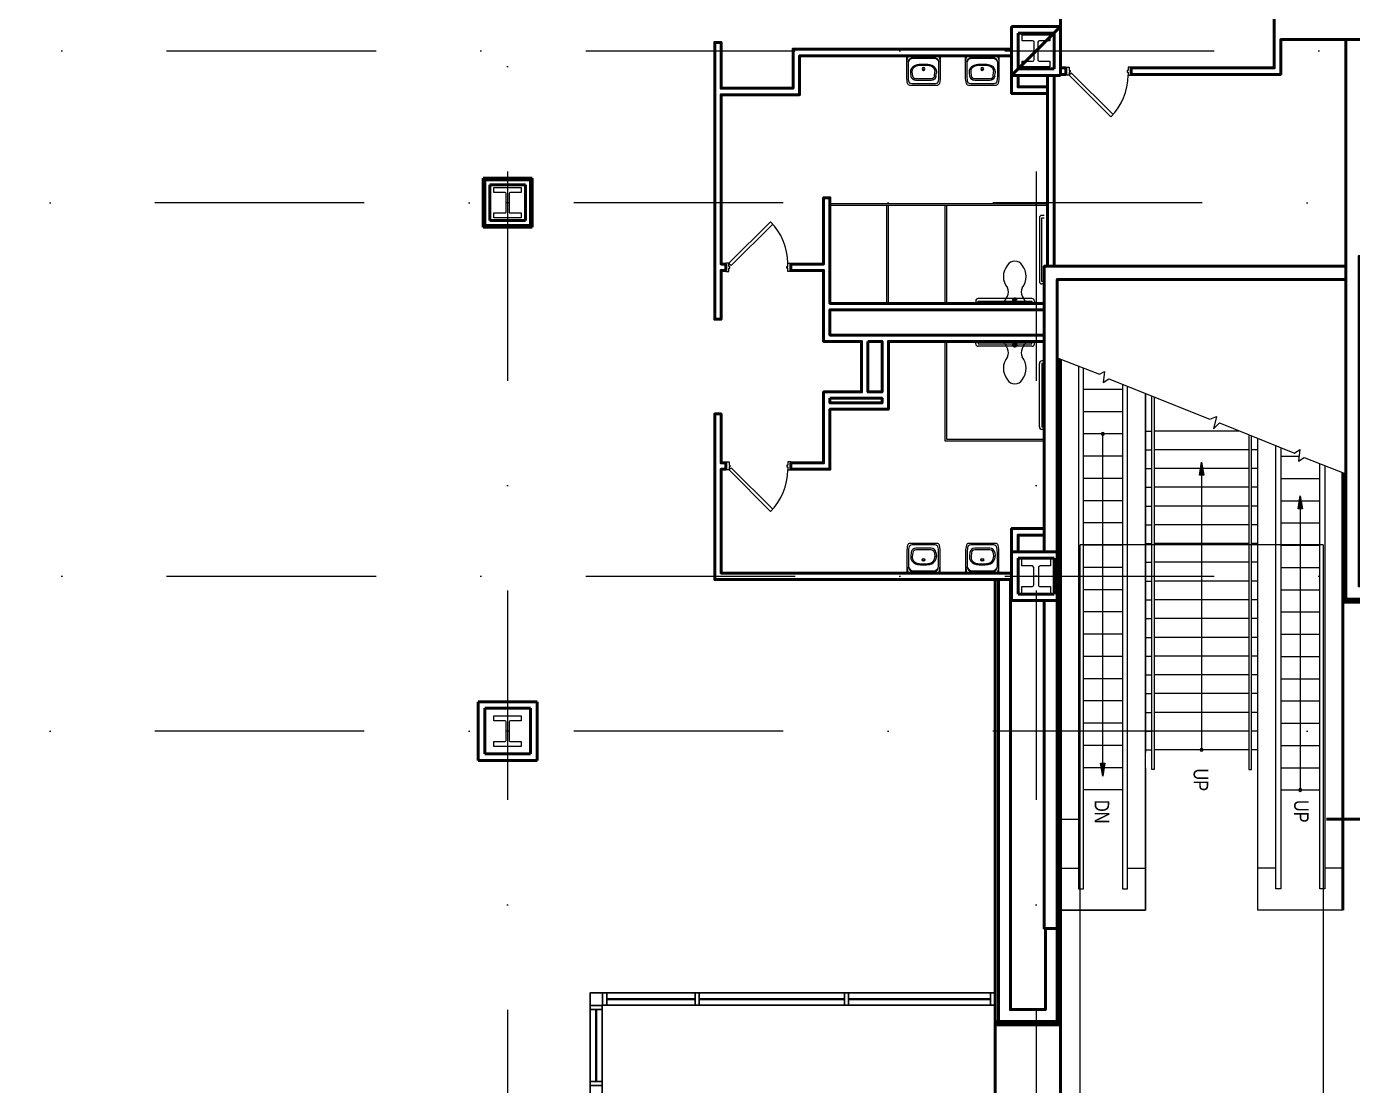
# Model space of a CAD drawing. Header units: inches. Extents: x -399 to 3145, y -842 to 1753.
# Drawn here: x 29 to 842, y 107 to 756 of the extents above; entities that cross this region are included whole.
import ezdxf

# ---------------------------------------------------------------- set-up
doc = ezdxf.new("R2010")
doc.units = ezdxf.units.IN
doc.header["$MEASUREMENT"] = 0
doc.linetypes.add('IMPORT-DGN Style 4 _2_', pattern=[256.963558, 128.401528, -64.200764, 0.160502, -64.200764])
for name, color, linetype, lineweight in [('Level 10', 7, 'Continuous', 9), ('Level 12', 7, 'Continuous', 9), ('Level 16', 7, 'Continuous', 9), ('Level 20', 7, 'Continuous', 9), ('Level 25', 7, 'Continuous', 9), ('Level 28', 7, 'Continuous', 9), ('Level 31', 7, 'Continuous', 9), ('Level 32', 7, 'Continuous', 9)]:
    doc.layers.add(name, color=color, linetype=linetype, lineweight=lineweight)
doc.styles.add('Arial_4', font='arial.ttf', dxfattribs={"width": 0.8, "height": 1718.836364})
doc.styles.add('Arial_5', font='arial.ttf', dxfattribs={"width": 0.799999, "height": 1718.83178})

# ---------------------------------------------------------------- blocks, each defined once
blk = doc.blocks.new('1st-Floor-WCB_dwg_WALL_S-825227-Level 1')
at = {"layer": 'Level 32'}
for p, q in [((-56.4, -24.4), (-56.4, -73.6)), ((38.1, -6.1), (-38.1, -6.1)), ((38.1, -9.1), (-38.1, -9.1)), ((56.4, -73.6), (56.4, -24.4)), ((-46.5, -76.8), (-48, -63.7)), ((-40.4, -76.1), (-41.9, -60.8)), ((40.4, -76.1), (41.9, -60.8)), ((46.5, -76.8), (48, -63.7)), ((-50.5, -111.3), (50.5, -111.3)), ((-43, -105.2), (43, -105.2))]:
    blk.add_line(p, q, dxfattribs=at)
at = {"layer": 'Level 32', "flags": 128}
for points in [[(62.5, -79.8), (62.5, 0), (-62.5, 0), (-62.5, -73.5)], [(-28.3, -86.9), (0, -86.9), (28.3, -86.9)], [(-28.3, -93), (0, -93), (28.3, -93)]]:
    blk.add_lwpolyline(points, dxfattribs=at)
at = {"layer": 'Level 32'}
for radius in [5.33, 3.81]:
    blk.add_circle((0, -49.5), radius, dxfattribs=at)
for centre, radius, start, end in [((60.8, -34.7), 123.3, 163.6644, 181.4761), ((-38.1, -24.4), 18.3, 90, 180), ((-38.5, -27.2), 18.1, 88.6923, 170.9188), ((-17.9, -62.7), 30.5, 97.9342, 163.4552), ((-17.9, -60.4), 24.4, 97.9342, 163.4552), ((-0.3, -225.9), 194.6, 89.9109, 96.4347), ((-0.3, -224), 188.9, 89.9117, 96.3745), ((0.3, -225.9), 194.6, 83.5653, 90.0891), ((0.3, -224), 188.9, 83.6255, 90.0883), ((17.9, -60.4), 24.4, 16.5448, 82.0658), ((17.9, -62.7), 30.5, 16.5448, 82.0658), ((38.1, -24.4), 18.3, 360, 90), ((38.5, -27.2), 18.1, 9.0812, 91.3077), ((-60.7, -34.7), 123.3, 358.5229, 16.3366), ((60.8, -76.6), 123.3, 178.5239, 192.8886), ((60.8, -76.6), 117.2, 178.486, 188.9397), ((-43, -93), 12.2, 188.9397, 270), ((-23.8, -60.9), 24.4, 163.4552, 186.5265), ((-28.3, -74.7), 18.3, 186.5265, 270), ((-23.8, -58.7), 18.3, 163.4552, 186.5265), ((-28.3, -74.7), 12.2, 186.5265, 270), ((28.3, -74.7), 12.2, 270, 353.4735), ((28.3, -74.7), 18.3, 270, 353.4735), ((23.8, -58.7), 18.3, 353.4735, 16.5448), ((43, -93), 12.2, 270, 351.0603), ((23.8, -60.9), 24.4, 353.4735, 16.5448), ((-60.8, -76.6), 117.2, 351.0603, 1.514), ((-60.8, -76.6), 123.3, 347.1114, 358.5239), ((-50.5, -102.1), 9.14, 192.8886, 270), ((50.5, -102.1), 9.14, 270, 347.1114)]:
    blk.add_arc(centre, radius, start, end, dxfattribs=at)
blk = doc.blocks.new('1st-Floor-WCB_dwg_WALL_S-825228-Level 1')
at = {"layer": 'Level 32'}
for p, q in [((-56.4, -24.4), (-56.4, -73.6)), ((38.1, -6.1), (-38.1, -6.1)), ((38.1, -9.1), (-38.1, -9.1)), ((56.4, -73.6), (56.4, -24.4)), ((-46.5, -76.8), (-48, -63.7)), ((-40.4, -76.1), (-41.9, -60.8)), ((40.4, -76.1), (41.9, -60.8)), ((46.5, -76.8), (48, -63.7)), ((-50.5, -111.3), (50.5, -111.3)), ((-43, -105.2), (43, -105.2))]:
    blk.add_line(p, q, dxfattribs=at)
at = {"layer": 'Level 32', "flags": 128}
for points in [[(62.5, -79.8), (62.5, 0), (-62.5, 0), (-62.5, -73.5)], [(-28.3, -86.9), (0, -86.9), (28.3, -86.9)], [(-28.3, -93), (0, -93), (28.3, -93)]]:
    blk.add_lwpolyline(points, dxfattribs=at)
at = {"layer": 'Level 32'}
for radius in [5.33, 3.81]:
    blk.add_circle((0, -49.5), radius, dxfattribs=at)
for centre, radius, start, end in [((60.8, -34.7), 123.3, 163.6644, 181.4761), ((-38.1, -24.4), 18.3, 90, 180), ((-38.5, -27.2), 18.1, 88.6923, 170.9188), ((-17.9, -62.7), 30.5, 97.9342, 163.4552), ((-17.9, -60.4), 24.4, 97.9342, 163.4552), ((-0.3, -225.9), 194.6, 89.9109, 96.4347), ((-0.3, -224), 188.9, 89.9117, 96.3745), ((0.3, -225.9), 194.6, 83.5653, 90.0891), ((0.3, -224), 188.9, 83.6255, 90.0883), ((17.9, -60.4), 24.4, 16.5448, 82.0658), ((17.9, -62.7), 30.5, 16.5448, 82.0658), ((38.1, -24.4), 18.3, 360, 90), ((38.5, -27.2), 18.1, 9.0812, 91.3077), ((-60.7, -34.7), 123.3, 358.5229, 16.3366), ((60.8, -76.6), 123.3, 178.5239, 192.8886), ((60.8, -76.6), 117.2, 178.486, 188.9397), ((-43, -93), 12.2, 188.9397, 270), ((-23.8, -60.9), 24.4, 163.4552, 186.5265), ((-28.3, -74.7), 18.3, 186.5265, 270), ((-23.8, -58.7), 18.3, 163.4552, 186.5265), ((-28.3, -74.7), 12.2, 186.5265, 270), ((28.3, -74.7), 12.2, 270, 353.4735), ((28.3, -74.7), 18.3, 270, 353.4735), ((23.8, -58.7), 18.3, 353.4735, 16.5448), ((43, -93), 12.2, 270, 351.0603), ((23.8, -60.9), 24.4, 353.4735, 16.5448), ((-60.8, -76.6), 117.2, 351.0603, 1.514), ((-60.8, -76.6), 123.3, 347.1114, 358.5239), ((-50.5, -102.1), 9.14, 192.8886, 270), ((50.5, -102.1), 9.14, 270, 347.1114)]:
    blk.add_arc(centre, radius, start, end, dxfattribs=at)
blk = doc.blocks.new('1st-Floor-WCB_dwg_14W426-825231-Level 1')
at = {"layer": 'Level 12'}
for p, q in [((-3, 0), (3, 0)), ((0, 3), (0, -3))]:
    blk.add_line(p, q, dxfattribs=at)
at = {"layer": 'Level 12', "flags": 128}
for points in [[(-57.2, -51.1), (-57.2, -25.5), (-57.2, 0), (-57.2, 25.5), (-57.2, 51.1)], [(-57.2, 51.1), (-52.5, 51.1), (-47.8, 51.1), (-43.1, 51.1), (-38.5, 51.1)], [(-38.5, 51.1), (-38.5, 40.7), (-38.5, 30.3), (-38.5, 19.9), (-38.5, 9.5)], [(38.5, 9.5), (38.5, 19.9), (38.5, 30.3), (38.5, 40.7), (38.5, 51.1)], [(38.5, 51.1), (43.1, 51.1), (47.8, 51.1), (52.5, 51.1), (57.2, 51.1)], [(57.2, 51.1), (57.2, 25.5), (57.2, 0), (57.2, -25.5), (57.2, -51.1)], [(-34.7, 5.7), (-17.3, 5.7), (0, 5.7), (17.3, 5.7), (34.7, 5.7)], [(-38.5, -9.5), (-38.5, -19.9), (-38.5, -30.3), (-38.5, -40.7), (-38.5, -51.1)], [(34.7, -5.7), (17.3, -5.7), (0, -5.7), (-17.3, -5.7), (-34.7, -5.7)], [(38.5, -51.1), (38.5, -40.7), (38.5, -30.3), (38.5, -19.9), (38.5, -9.5)], [(-38.5, -51.1), (-43.1, -51.1), (-47.8, -51.1), (-52.5, -51.1), (-57.2, -51.1)], [(57.2, -51.1), (52.5, -51.1), (47.8, -51.1), (43.1, -51.1), (38.5, -51.1)]]:
    blk.add_lwpolyline(points, dxfattribs=at)
at = {"layer": 'Level 12'}
for centre, start, end in [((-34.7, 9.5), 180, 270), ((34.7, 9.5), 270, 360), ((-34.7, -9.5), 90, 180), ((34.7, -9.5), 0, 90)]:
    blk.add_arc(centre, 3.81, start, end, dxfattribs=at)
blk = doc.blocks.new('1st-Floor-WCB_dwg_14W500-825236-Level 1')
at = {"layer": 'Level 12'}
for p, q in [((-3, 0), (3, 0)), ((0, 3), (0, -3))]:
    blk.add_line(p, q, dxfattribs=at)
at = {"layer": 'Level 12', "flags": 128}
for points in [[(-59.8, 51.8), (-54.5, 51.8), (-49.1, 51.8), (-43.8, 51.8), (-38.5, 51.8)], [(-59.8, -51.8), (-59.8, -25.9), (-59.8, 0), (-59.8, 25.9), (-59.8, 51.8)], [(-38.5, 51.8), (-38.5, 42.1), (-38.5, 32.3), (-38.5, 22.5), (-38.5, 12.8)], [(38.5, 12.8), (38.5, 22.5), (38.5, 32.3), (38.5, 42.1), (38.5, 51.8)], [(38.5, 51.8), (43.8, 51.8), (49.1, 51.8), (54.5, 51.8), (59.8, 51.8)], [(59.8, 51.8), (59.8, 25.9), (59.8, 0), (59.8, -25.9), (59.8, -51.8)], [(-32.4, 6.7), (-16.2, 6.7), (0, 6.7), (16.2, 6.7), (32.4, 6.7)], [(-38.5, -12.8), (-38.5, -22.5), (-38.5, -32.3), (-38.5, -42.1), (-38.5, -51.8)], [(32.4, -6.7), (16.2, -6.7), (0, -6.7), (-16.2, -6.7), (-32.4, -6.7)], [(38.5, -51.8), (38.5, -42.1), (38.5, -32.3), (38.5, -22.5), (38.5, -12.8)], [(-38.5, -51.8), (-43.8, -51.8), (-49.1, -51.8), (-54.5, -51.8), (-59.8, -51.8)], [(59.8, -51.8), (54.5, -51.8), (49.1, -51.8), (43.8, -51.8), (38.5, -51.8)]]:
    blk.add_lwpolyline(points, dxfattribs=at)
at = {"layer": 'Level 12'}
for centre, start, end in [((-32.4, 12.8), 180, 270), ((32.4, 12.8), 270, 360), ((-32.4, -12.8), 90, 180), ((32.4, -12.8), 0, 90)]:
    blk.add_arc(centre, 6.1, start, end, dxfattribs=at)
blk = doc.blocks.new('1st-Floor-WCB_dwg_14W665-825237-Level 1')
at = {"layer": 'Level 12'}
for p, q in [((-3, 0), (3, 0)), ((0, 3), (0, -3))]:
    blk.add_line(p, q, dxfattribs=at)
at = {"layer": 'Level 12', "flags": 128}
for points in [[(-65.9, 53.7), (-59.1, 53.7), (-52.2, 53.7), (-45.3, 53.7), (-38.5, 53.7)], [(-65.9, -53.7), (-65.9, -26.9), (-65.9, 0), (-65.9, 26.9), (-65.9, 53.7)], [(-38.5, 53.7), (-38.5, 44), (-38.5, 34.2), (-38.5, 24.4), (-38.5, 14.7)], [(38.5, 14.7), (38.5, 24.4), (38.5, 34.2), (38.5, 44), (38.5, 53.7)], [(38.5, 53.7), (45.3, 53.7), (52.2, 53.7), (59.1, 53.7), (65.9, 53.7)], [(65.9, 53.7), (65.9, 26.9), (65.9, 0), (65.9, -26.9), (65.9, -53.7)], [(-32.4, 8.6), (-16.2, 8.6), (0, 8.6), (16.2, 8.6), (32.4, 8.6)], [(-38.5, -14.7), (-38.5, -24.4), (-38.5, -34.2), (-38.5, -44), (-38.5, -53.7)], [(32.4, -8.6), (16.2, -8.6), (0, -8.6), (-16.2, -8.6), (-32.4, -8.6)], [(38.5, -53.7), (38.5, -44), (38.5, -34.2), (38.5, -24.4), (38.5, -14.7)], [(-38.5, -53.7), (-45.3, -53.7), (-52.2, -53.7), (-59.1, -53.7), (-65.9, -53.7)], [(65.9, -53.7), (59.1, -53.7), (52.2, -53.7), (45.3, -53.7), (38.5, -53.7)]]:
    blk.add_lwpolyline(points, dxfattribs=at)
at = {"layer": 'Level 12'}
for centre, start, end in [((-32.4, 14.7), 180, 270), ((32.4, 14.7), 270, 360), ((-32.4, -14.7), 90, 180), ((32.4, -14.7), 0, 90)]:
    blk.add_arc(centre, 6.1, start, end, dxfattribs=at)

msp = doc.modelspace()

# ---------------------------------------------------------------- hatches: boundary and pattern name
at = {"layer": 'Level 20'}
for points in [[(748.24, 481), (749.57, 489), (750.9, 481)], [(808.74, 460.29), (810.07, 468.29), (811.4, 460.29)], [(690.28, 304.44), (688.94, 296.44), (687.61, 304.44)]]:
    msp.add_hatch(color=40, dxfattribs=at).paths.add_polyline_path(points, flags=0)

# ---------------------------------------------------------------- linework, layer by layer
at = {"layer": 'Level 10', "color": 40, "linetype": 'IMPORT-DGN Style 4 _2_'}
for p, q in [((324.07, 1695), (324.07, -842)), ((648.07, 1695), (648.07, -842)), ((-398.93, 741), (3062.67, 741)), ((3062.67, 648), (-398.93, 648)), ((-398.93, 419), (3062.67, 419)), ((3062.67, 324), (-398.93, 324))]:
    msp.add_line(p, q, dxfattribs=at)
at = {"layer": 'Level 16', "color": 50, "lineweight": 30}
for p, q in [((382.32, 156), (382.32, 163.5)), ((384.82, 163.5), (382.32, 163.5)), ((384.82, 156), (384.82, 163.5)), ((384.82, 163.5), (620.07, 163.5)), ((439.07, 156), (439.07, 163.5)), ((441.57, 163.5), (439.07, 163.5)), ((441.57, 156), (441.57, 163.5)), ((530.57, 156), (530.57, 163.5)), ((533.07, 163.5), (530.57, 163.5)), ((533.07, 156), (533.07, 163.5)), ((620.07, 156), (620.07, 163.5)), ((622.57, 163.5), (620.07, 163.5)), ((622.57, 156), (622.57, 163.5)), ((382.07, 155.75), (374.57, 155.75)), ((374.57, 155.75), (374.57, 153.25)), ((382.07, 153.25), (382.07, 155.75)), ((382.32, 156), (384.82, 156)), ((384.82, 159.94), (439.07, 159.94)), ((384.82, 159.56), (439.07, 159.56)), ((384.82, 156), (620.07, 156)), ((439.07, 156), (441.57, 156)), ((441.57, 159.94), (530.57, 159.94)), ((441.57, 159.56), (530.57, 159.56)), ((530.57, 156), (533.07, 156)), ((533.07, 159.94), (620.07, 159.94)), ((533.07, 159.56), (620.07, 159.56)), ((620.07, 156), (622.57, 156)), ((382.07, 153.25), (374.57, 153.25)), ((374.57, 6.5), (374.57, 153.25)), ((378.13, 153.25), (378.13, 109.25)), ((378.51, 153.25), (378.51, 109.25)), ((382.07, 6.5), (382.07, 153.25)), ((382.07, 109.25), (374.57, 109.25)), ((374.57, 109.25), (374.57, 106.75)), ((382.07, 106.75), (374.57, 106.75)), ((382.07, 109.25), (382.07, 106.75))]:
    msp.add_line(p, q, dxfattribs=at)
at = {"layer": 'Level 16', "color": 50, "lineweight": 30, "flags": 128}
for points in [[(374.57, 155.75), (374.57, 163.5), (382.32, 163.5)], [(382.32, 156), (382.07, 156), (382.07, 155.75)]]:
    msp.add_lwpolyline(points, dxfattribs=at)
at = {"layer": 'Level 20', "color": 40}
for p, q in [((701.07, 533.46), (677.07, 533.46)), ((701.07, 519.82), (677.07, 519.82)), ((701.07, 506.18), (677.07, 506.18)), ((688.94, 296.44), (688.94, 506.18)), ((715.07, 508), (719.07, 508)), ((772.8, 508), (720.57, 508)), ((715.07, 496.5), (719.07, 496.5)), ((778.57, 496.5), (720.57, 496.5)), ((784.07, 496.5), (780.07, 496.5)), ((701.07, 492.54), (677.07, 492.54)), ((748.24, 481), (749.57, 489)), ((749.57, 489), (750.9, 481)), ((749.57, 489), (749.57, 312.5)), ((798.07, 492.54), (809.27, 492.54)), ((715.07, 485), (719.07, 485)), ((778.57, 485), (720.57, 485)), ((750.9, 481), (748.24, 481)), ((784.07, 485), (780.07, 485)), ((701.07, 478.9), (677.07, 478.9)), ((715.07, 473.5), (719.07, 473.5)), ((778.57, 473.5), (720.57, 473.5)), ((784.07, 473.5), (780.07, 473.5)), ((798.07, 478.9), (822.07, 478.9)), ((701.07, 465.26), (677.07, 465.26)), ((798.07, 465.26), (822.07, 465.26)), ((808.74, 460.29), (810.07, 468.29)), ((810.07, 468.29), (811.4, 460.29)), ((810.07, 468.29), (810.07, 287.94)), ((715.07, 462), (719.07, 462)), ((778.57, 462), (720.57, 462)), ((784.07, 462), (780.07, 462)), ((811.4, 460.29), (808.74, 460.29)), ((701.07, 451.62), (677.07, 451.62)), ((715.07, 450.5), (719.07, 450.5)), ((778.57, 450.5), (720.57, 450.5)), ((784.07, 450.5), (780.07, 450.5)), ((798.07, 451.62), (822.07, 451.62)), ((824.07, 438.25), (675.07, 438.25)), ((675.07, 27), (675.07, 438.25)), ((701.07, 437.98), (677.07, 437.98)), ((715.07, 439), (719.07, 439)), ((778.57, 439), (720.57, 439)), ((784.07, 439), (780.07, 439)), ((798.07, 437.98), (822.07, 437.98)), ((824.07, 438.25), (824.07, 27)), ((701.07, 424.34), (677.07, 424.34)), ((715.07, 427.5), (719.07, 427.5)), ((778.57, 427.5), (720.57, 427.5)), ((784.07, 427.5), (780.07, 427.5)), ((798.07, 424.34), (822.07, 424.34)), ((715.07, 416), (719.07, 416)), ((778.57, 416), (720.57, 416)), ((784.07, 416), (780.07, 416)), ((701.07, 410.7), (677.07, 410.7)), ((798.07, 410.7), (822.07, 410.7)), ((715.07, 404.5), (719.07, 404.5)), ((778.57, 404.5), (720.57, 404.5)), ((784.07, 404.5), (780.07, 404.5)), ((701.07, 397.06), (677.07, 397.06)), ((715.07, 393), (719.07, 393)), ((778.57, 393), (720.57, 393)), ((784.07, 393), (780.07, 393)), ((798.07, 397.06), (822.07, 397.06)), ((701.07, 383.42), (677.07, 383.42)), ((798.07, 383.42), (822.07, 383.42)), ((715.07, 381.5), (719.07, 381.5)), ((778.57, 381.5), (720.57, 381.5)), ((784.07, 381.5), (780.07, 381.5)), ((701.07, 369.78), (677.07, 369.78)), ((715.07, 370), (719.07, 370)), ((778.57, 370), (720.57, 370)), ((784.07, 370), (780.07, 370)), ((798.07, 369.78), (822.07, 369.78)), ((715.07, 358.5), (719.07, 358.5)), ((778.57, 358.5), (720.57, 358.5)), ((784.07, 358.5), (780.07, 358.5)), ((701.07, 356.14), (677.07, 356.14)), ((798.07, 356.14), (822.07, 356.14)), ((701.07, 342.5), (677.07, 342.5)), ((715.07, 347), (719.07, 347)), ((778.57, 347), (720.57, 347)), ((784.07, 347), (780.07, 347)), ((798.07, 342.5), (822.07, 342.5)), ((715.07, 335.5), (719.07, 335.5)), ((778.57, 335.5), (720.57, 335.5)), ((784.07, 335.5), (780.07, 335.5)), ((701.07, 328.86), (677.07, 328.86)), ((798.07, 328.86), (822.07, 328.86)), ((715.07, 324), (719.07, 324)), ((778.57, 324), (720.57, 324)), ((784.07, 324), (780.07, 324)), ((701.07, 315.22), (677.07, 315.22)), ((715.07, 312.5), (719.07, 312.5)), ((778.57, 312.5), (720.57, 312.5)), ((784.07, 312.5), (780.07, 312.5)), ((798.07, 315.22), (822.07, 315.22)), ((701.07, 301.58), (677.07, 301.58)), ((688.94, 296.44), (687.61, 304.44)), ((687.61, 304.44), (690.28, 304.44)), ((690.28, 304.44), (688.94, 296.44)), ((798.07, 301.58), (822.07, 301.58)), ((701.07, 287.94), (677.07, 287.94)), ((798.07, 287.94), (822.07, 287.94)), ((663.07, 270), (675.07, 270)), ((663.07, 240.05), (674.07, 240.05)), ((704.07, 240.05), (715.07, 240.05)), ((795.07, 240.05), (784.07, 240.05)), ((836.07, 240.05), (825.07, 240.05))]:
    msp.add_line(p, q, dxfattribs=at)
at = {"layer": 'Level 20', "color": 40, "flags": 128}
for points in [[(661.07, 552.86), (686.9, 542.76), (690.06, 544.56), (689.16, 537.79), (692.77, 540.05), (754.67, 515.19), (758.73, 517), (756.93, 509.31), (760.54, 512.93), (806.62, 494.4), (809.78, 496.66), (808.88, 489.43), (812.49, 491.69), (838.07, 481.65)], [(674.07, 547.78), (674.07, 227.37), (677.07, 227.37), (677.07, 546.6)], [(701.07, 536.71), (701.07, 227.37), (704.07, 227.37), (704.07, 535.51)], [(715.07, 301.5), (715.07, 214.31), (663.07, 214.31), (715.07, 214.31), (715.07, 311), (715.07, 531.09), (715.07, 311)], [(720.57, 528.88), (720.57, 300.5), (719.07, 300.5), (719.07, 529.48)], [(778.57, 505.68), (778.57, 300.5), (780.07, 300.5), (780.07, 505.08)], [(836.07, 214.31), (784.07, 214.31), (784.07, 311), (784.07, 503.47)], [(798.07, 497.84), (798.07, 227.37), (795.07, 227.37), (795.07, 499.04)], [(825.07, 486.75), (825.07, 227.37), (822.07, 227.37), (822.07, 487.93)]]:
    msp.add_lwpolyline(points, dxfattribs=at)
at = {"layer": 'Level 20', "color": 40}
for centre, start, end in [((688.94, 506.18), 90, 270), ((688.94, 506.18), 270, 90), ((749.57, 312.5), 90, 270), ((749.57, 312.5), 270, 90), ((810.07, 287.94), 90, 270), ((810.07, 287.94), 270, 90)]:
    msp.add_arc(centre, 0.875, start, end, dxfattribs=at)
at = {"layer": 'Level 25', "color": 2, "lineweight": 13, "flags": 128}
for points in [[(666.44, 730.59), (666.44, 731.09), (668.44, 731.09), (668.44, 729.09), (668.94, 729.09), (668.94, 728.09), (668.44, 728.09), (668.44, 726.09), (666.44, 726.09), (666.44, 726.59)], [(695.31, 702.04), (669.85, 727.5), (668.44, 726.09), (693.9, 700.63)], [(706.44, 730.59), (706.44, 731.09), (704.44, 731.09), (704.44, 729.09), (703.94, 729.09), (703.94, 728.09), (704.44, 728.09), (704.44, 726.09), (706.44, 726.09), (706.44, 726.59)], [(486.64, 634.88), (461.18, 609.43), (459.77, 610.84), (485.22, 636.3)], [(457.77, 606.34), (457.77, 605.84), (459.77, 605.84), (459.77, 607.84), (460.27, 607.84), (460.27, 608.84), (459.77, 608.84), (459.77, 610.84), (457.77, 610.84), (457.77, 610.34)], [(497.77, 606.34), (497.77, 605.84), (495.77, 605.84), (495.77, 607.84), (495.27, 607.84), (495.27, 608.84), (495.77, 608.84), (495.77, 610.84), (497.77, 610.84), (497.77, 610.34)], [(457.8, 488.61), (457.8, 489.11), (459.8, 489.11), (459.8, 487.11), (460.3, 487.11), (460.3, 486.11), (459.8, 486.11), (459.8, 484.11), (457.8, 484.11), (457.8, 484.61)], [(497.8, 488.61), (497.8, 489.11), (495.8, 489.11), (495.8, 487.11), (495.3, 487.11), (495.3, 486.11), (495.8, 486.11), (495.8, 484.11), (497.8, 484.11), (497.8, 484.61)], [(486.67, 460.07), (461.21, 485.52), (459.8, 484.11), (485.25, 458.65)]]:
    msp.add_lwpolyline(points, dxfattribs=at)
at = {"layer": 'Level 25', "color": 2, "lineweight": 13}
for centre, start, end in [((668.44, 726.09), 315, 0), ((459.77, 610.84), 0, 45), ((459.8, 484.11), 315, 0)]:
    msp.add_arc(centre, 36, start, end, dxfattribs=at)
at = {"layer": 'Level 28', "color": 3, "lineweight": 50}
for p, q in [((663.07, 956.71), (663.07, 755.71)), ((633.07, 726), (663.07, 756)), ((633.07, 726), (663.07, 756)), ((633.07, 726), (633.07, 756)), ((663.07, 756), (633.07, 756)), ((637.07, 730), (637.07, 752)), ((659.07, 752), (637.07, 752)), ((659.07, 730), (659.07, 752)), ((663.07, 726), (663.07, 756)), ((633.07, 726), (663.07, 726)), ((637.07, 730), (659.07, 730)), ((655.07, 725.71), (655.07, 609)), ((659.07, 725.71), (659.07, 609)), ((309.07, 633), (309.07, 663)), ((339.07, 663), (309.07, 663)), ((310.07, 662), (310.07, 634)), ((310.07, 662), (338.07, 662)), ((313.07, 637), (313.07, 659)), ((335.07, 659), (313.07, 659)), ((335.07, 637), (335.07, 659)), ((338.07, 634), (338.07, 662)), ((339.07, 633), (339.07, 663)), ((313.07, 637), (335.07, 637)), ((309.07, 633), (339.07, 633)), ((310.07, 634), (338.07, 634)), ((457.84, 610.37), (457.84, 606.5)), ((457.84, 484.6), (457.84, 488.47)), ((637.07, 408), (637.07, 430)), ((659.07, 430), (637.07, 430)), ((659.07, 408), (659.07, 430)), ((637.07, 408), (659.07, 408)), ((836.07, 403), (836.07, 214.31)), ((838.07, 405), (838.07, 403)), ((306.07, 342), (306.07, 306)), ((306.07, 342), (342.07, 342)), ((342.07, 306), (342.07, 342)), ((310.07, 338), (310.07, 310)), ((310.07, 338), (338.07, 338)), ((338.07, 310), (338.07, 338)), ((310.07, 310), (338.07, 310)), ((306.07, 306), (342.07, 306)), ((826.07, 270), (1057.07, 270))]:
    msp.add_line(p, q, dxfattribs=at)
at = {"layer": 'Level 28', "color": 3, "lineweight": 50, "flags": 128}
for points in [[(706.39, 726.59), (706.39, 730.59), (794.07, 730.59), (794.07, 751), (794.07, 1385), (802.07, 1385), (802.07, 1380.5), (959.07, 1380.5), (959.07, 1278.22), (951.07, 1278.22), (951.07, 1372.5), (802.07, 1372.5), (802.07, 1136), (951.07, 1136)], [(934.07, 623), (934.07, 737), (934.07, 748), (798.07, 748), (798.07, 726.59), (706.39, 726.59)], [(838.07, 748), (838.07, 405), (877.57, 405)], [(451.07, 746.24), (454.94, 746.24), (451.07, 746.24), (451.07, 718.13), (451.07, 576.51), (454.94, 576.51), (454.94, 606.5), (457.84, 606.5)], [(454.94, 746.24), (454.94, 718.13), (499.07, 718.13), (499.07, 742.13), (633.07, 742.13), (499.07, 742.13), (499.07, 718.13), (454.94, 718.13)], [(457.84, 610.37), (454.94, 610.37), (454.94, 714.13), (503.07, 714.13), (503.07, 738.13), (633.07, 738.13), (503.07, 738.13), (503.07, 714.13), (454.94, 714.13)], [(663.07, 730.59), (666.4, 730.59), (666.4, 726.59), (663.07, 726.59)], [(497.66, 606.5), (497.66, 610.37), (517.83, 610.37), (517.83, 651.01)], [(653.07, 586.19), (521.7, 586.19), (521.7, 651.01), (517.83, 651.01), (521.7, 651.01)], [(941.07, 527), (941.07, 435), (941.07, 615), (846.07, 615), (846.07, 413), (877.57, 413), (877.57, 403), (836.07, 403), (836.07, 482.44)], [(497.78, 488.47), (517.83, 488.47), (517.83, 532.01), (541.05, 532.01), (541.05, 562.97), (517.83, 562.97), (517.83, 606.5), (497.66, 606.5)], [(838.07, 609), (653.07, 609), (653.07, 434)], [(653.07, 404), (653.07, 203), (661.07, 203), (661.07, 419), (661.07, 601), (838.07, 601)], [(653.07, 582.32), (521.7, 582.32), (521.7, 566.84), (653.07, 566.84)], [(653.07, 562.97), (557.49, 562.97), (557.49, 521.36), (521.7, 521.36), (521.7, 484.6), (497.78, 484.6), (497.78, 488.47)], [(623.07, 144.75), (662.32, 144.75), (662.32, 552.37)], [(623.07, 72), (623.07, 144), (663.07, 144), (663.07, 552.08)], [(633.07, 416.87), (451.07, 416.87), (451.07, 518.46), (454.94, 518.46), (454.94, 488.47), (457.84, 488.47)], [(457.84, 484.6), (454.94, 484.6), (454.94, 420.87), (633.07, 420.87)], [(661.07, 434), (633.07, 434), (633.07, 448.19), (653.07, 448.19)], [(653.07, 444.19), (637.07, 444.19), (637.07, 434)], [(633.07, 434), (633.07, 404), (661.07, 404)], [(623.07, 416.87), (623.07, 146), (623.57, 146), (623.57, 145.5)], [(625.07, 416.87), (625.07, 146), (661.07, 146), (661.07, 203)], [(632.32, 416.87), (632.32, 153.25), (653.82, 153.25), (653.82, 203)], [(623.07, 145.5), (626.07, 145.5), (626.07, 144.75)], [(663.07, 144), (663.07, 72), (623.07, 72), (623.07, 70.5), (626.07, 70.5), (626.07, 71.25)]]:
    msp.add_lwpolyline(points, dxfattribs=at)
for points in [[(633.07, 715.02), (655.07, 715.02), (633.07, 715.02), (633.07, 725.71)], [(637.07, 719.02), (655.07, 719.02), (637.07, 719.02), (637.07, 725.71)], [(544.92, 562.97), (553.62, 562.97), (553.62, 532.01), (544.92, 532.01)], [(521.7, 528.14), (553.62, 528.14), (553.62, 525.23), (521.7, 525.23)], [(623.07, 144), (623.07, 145.5)]]:
    msp.add_lwpolyline(points, close=True, dxfattribs=at)
at = {"layer": 'Level 28', "color": 3, "lineweight": 50}
for centre in [(635.04, 588.19), (635.04, 560.97)]:
    msp.add_circle(centre, 1, dxfattribs=at)
at = {"layer": 'Level 31', "color": 80, "lineweight": 13}
for p, q in [((655.07, 647.19), (521.7, 647.19)), ((655.07, 646.19), (521.7, 646.19)), ((556.38, 646.19), (556.38, 586.19)), ((557.38, 646.19), (557.38, 586.19)), ((592.07, 646.19), (592.07, 586.19)), ((593.07, 646.19), (593.07, 586.19)), ((650.07, 638.69), (650.07, 599.69)), ((653.07, 640.19), (651.57, 640.19)), ((653.07, 598.19), (651.57, 598.19)), ((611.07, 587.69), (611.07, 586.19)), ((645.57, 589.19), (612.57, 589.19)), ((647.07, 587.69), (647.07, 586.19)), ((611.07, 561.47), (611.07, 562.97)), ((647.07, 561.47), (647.07, 562.97)), ((645.57, 559.97), (612.57, 559.97)), ((650.07, 510.47), (650.07, 549.47)), ((653.07, 550.97), (651.57, 550.97)), ((653.07, 508.97), (651.57, 508.97))]:
    msp.add_line(p, q, dxfattribs=at)
at = {"layer": 'Level 31', "color": 80, "lineweight": 13, "flags": 128}
for points in [[(653.07, 599.69), (651.57, 599.69), (651.57, 638.69), (653.07, 638.69)], [(612.57, 586.19), (612.57, 587.69), (645.57, 587.69), (645.57, 586.19)], [(592.07, 562.97), (592.07, 501.97), (653.07, 501.97)], [(593.07, 562.97), (593.07, 502.97), (653.07, 502.97)], [(612.57, 562.97), (612.57, 561.47), (645.57, 561.47), (645.57, 562.97)], [(653.07, 549.47), (651.57, 549.47), (651.57, 510.47), (653.07, 510.47)]]:
    msp.add_lwpolyline(points, dxfattribs=at)
at = {"layer": 'Level 31', "color": 80, "lineweight": 13}
for centre, start, end in [((651.57, 638.69), 90.00016, 179.99984), ((651.57, 599.69), 179.99984, 270.00016), ((612.57, 587.69), 90.00016, 179.99984), ((645.57, 587.69), 359.99984, 90.00016), ((612.57, 561.47), 180.00017, 269.99985), ((645.57, 561.47), 269.99985, 0.00017), ((651.57, 549.47), 89.99985, 180.00017), ((651.57, 510.47), 180.00017, 269.99985)]:
    msp.add_arc(centre, 1.5, start, end, dxfattribs=at)
at = {"layer": 'Level 32', "color": 80, "lineweight": 13, "flags": 128}
for points in [[(628.04, 586.19), (628.66, 587.31), (629.29, 588.44), (629.91, 589.56), (630.54, 590.69)], [(642.04, 586.19), (638.54, 586.19), (635.04, 586.19), (631.54, 586.19), (628.04, 586.19)], [(639.54, 590.69), (640.16, 589.56), (640.79, 588.44), (641.41, 587.31), (642.04, 586.19)], [(642.04, 562.97), (638.54, 562.97), (635.04, 562.97), (631.54, 562.97), (628.04, 562.97)], [(628.04, 562.97), (628.66, 561.84), (629.29, 560.72), (629.91, 559.59), (630.54, 558.47)], [(639.54, 558.47), (640.16, 559.59), (640.79, 560.72), (641.41, 561.84), (642.04, 562.97)]]:
    msp.add_lwpolyline(points, dxfattribs=at)
at = {"layer": 'Level 32', "color": 80, "lineweight": 13}
for centre, radius, start, end in [((635.04, 606.89), 5.3, 31.89079, 148.10921), ((639.09, 602.69), 11.05, 140.69235, 219.30765), ((630.99, 602.69), 11.05, 320.69235, 39.30765), ((626.04, 593.19), 5.15, 330.9454, 29.05461), ((644.04, 593.19), 5.15, 150.9454, 209.0546), ((639.09, 546.47), 11.05, 140.69236, 219.30766), ((626.04, 555.97), 5.15, 330.94541, 29.05461), ((644.04, 555.97), 5.15, 150.94541, 209.05461), ((630.99, 546.47), 11.05, 320.69236, 39.30766), ((635.04, 542.27), 5.3, 211.8908, 328.10922)]:
    msp.add_arc(centre, radius, start, end, dxfattribs=at)

# ---------------------------------------------------------------- block references
at = {"xscale": 0.1640419947506442, "yscale": 0.1640419947506442, "zscale": 0.1640419947506442}
for name, p, rotation in [('1st-Floor-WCB_dwg_14W500-825236-Level 1', (648.07, 741), 270), ('1st-Floor-WCB_dwg_14W426-825231-Level 1', (324.07, 648), 270), ('1st-Floor-WCB_dwg_WALL_S-825227-Level 1', (579.07, 420.87), 180), ('1st-Floor-WCB_dwg_WALL_S-825227-Level 1', (615.07, 420.87), 180), ('1st-Floor-WCB_dwg_14W665-825237-Level 1', (648.07, 419), 270), ('1st-Floor-WCB_dwg_14W426-825231-Level 1', (324.07, 324), 270)]:
    msp.add_blockref(name, p, dxfattribs=dict(at, rotation=rotation))
at = {"extrusion": (0, 0, -1), "xscale": 0.1640419947506442, "yscale": 0.1640419947506442, "zscale": -0.1640419947506442}
for p in [(-579.07, 738.13), (-615.07, 738.13)]:
    msp.add_blockref('1st-Floor-WCB_dwg_WALL_S-825228-Level 1', p, dxfattribs=at)

# ---------------------------------------------------------------- texts
at = {"layer": 'Level 20', "color": 2, "char_height": 8.952, "attachment_point": 1, "rotation": 270, "line_spacing_factor": 0.941778}
for s, insert, width, style in [('UP', (753.59, 301.12), 16.0364, 'Arial_5'), ('DN', (692.91, 281.82), 17.0182, 'Arial_4'), ('UP', (815.22, 281.82), 16.3636, 'Arial_4')]:
    msp.add_mtext(s, dxfattribs=dict(at, insert=insert, width=width, style=style))

doc.saveas('drawing.dxf')
